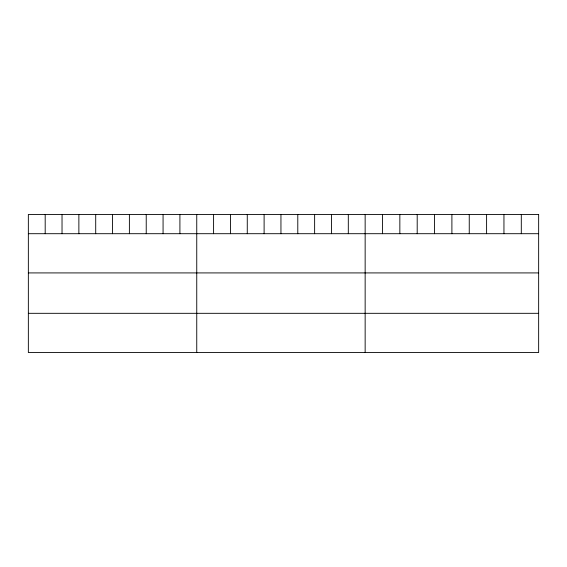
<?xml version="1.0" encoding="UTF-8"?>
<svg xmlns="http://www.w3.org/2000/svg" width="567" height="567" viewBox="0 0 567 567"><rect width="100%" height="100%" fill="white"/><g stroke="black" fill="none" stroke-linecap="round" stroke-linejoin="round"><path stroke-width="0.85" d="M28.35 233.703L538.65 233.703M28.35 272.918L538.65 272.918M28.35 313.317L538.65 313.317M521.3 214.468L521.3 233.703M503.95 214.468L503.95 233.703M486.599 214.468L486.599 233.703M469.249 214.468L469.249 233.703M451.899 214.468L451.899 233.703M434.549 214.468L434.549 233.703M417.199 214.468L417.199 233.703M399.848 214.468L399.848 233.703M382.498 214.468L382.498 233.703M365.148 214.468L365.148 352.532M348.308 214.468L348.308 233.703M331.468 214.468L331.468 233.703M314.628 214.468L314.628 233.703M297.788 214.468L297.788 233.703M280.948 214.468L280.948 233.703M264.109 214.468L264.109 233.703M247.269 214.468L247.269 233.703M230.429 214.468L230.429 233.703M213.589 214.468L213.589 233.703M196.749 214.468L196.749 352.532M179.909 214.468L179.909 233.703M163.069 214.468L163.069 233.703M146.229 214.468L146.229 233.703M129.389 214.468L129.389 233.703M112.55 214.468L112.55 233.703M95.71 214.468L95.71 233.703M78.87 214.468L78.87 233.703M62.03 214.468L62.03 233.703M45.19 214.468L45.19 233.703M538.65 214.468L28.35 214.468L28.35 352.532L538.65 352.532L538.65 214.468"/></g></svg>
